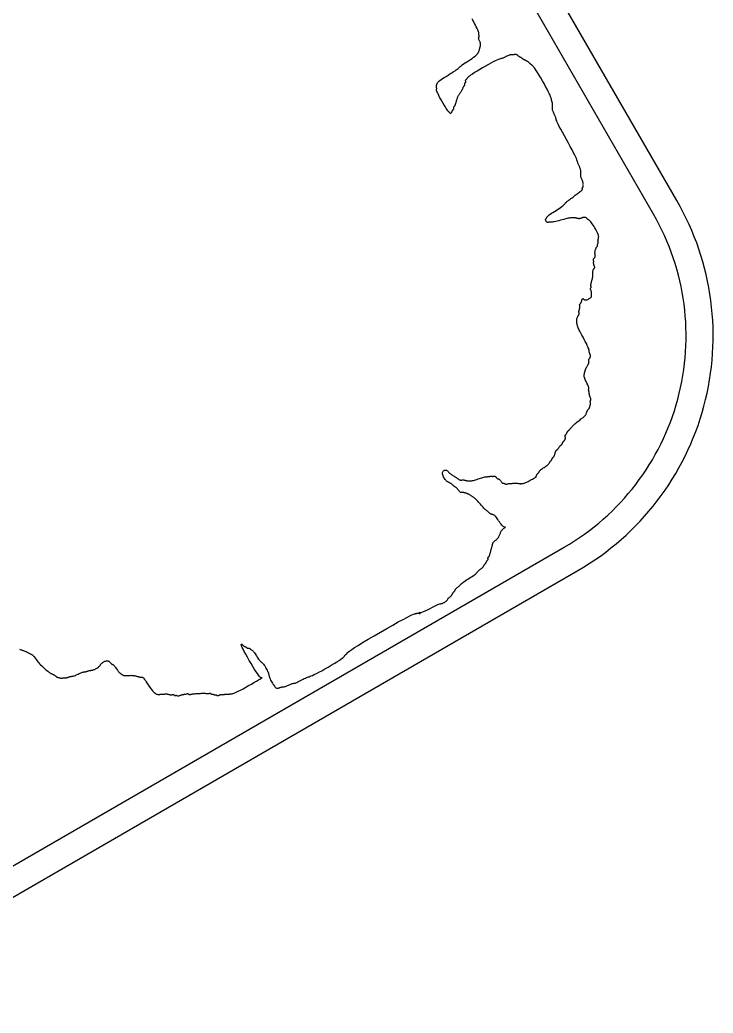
# Model space of a CAD drawing. Header units: metres. Extents: x 99558 to 100592, y 49739 to 50255.
# Drawn here: x 100039.869 to 100042.43, y 50038.74 to 50042.408 of the extents above; entities that cross this region are included whole.
import ezdxf

# ---------------------------------------------------------------- set-up
doc = ezdxf.new("R2010")
doc.units = ezdxf.units.M
doc.header["$MEASUREMENT"] = 0
doc.layers.add('Vegetation', color=100, linetype='Continuous')
doc.layers.add('Walkway', color=96, linetype='Continuous')

# ---------------------------------------------------------------- blocks, each defined once
blk = doc.blocks.new('TREE-01')
for points in [[(5.23, -68.18), (5.32, -68.31), (5.56, -68.41), (5.92, -68.49), (6.37, -68.54), (6.86, -68.58), (7.37, -68.6), (7.86, -68.63), (8.3, -68.65), (8.66, -68.68), (8.94, -68.71), (9.16, -68.74), (9.34, -68.78), (9.47, -68.82), (9.58, -68.86), (9.67, -68.89), (9.77, -68.92), (9.87, -68.94), (9.99, -68.95), (10.11, -68.96), (10.24, -68.97), (10.36, -68.96), (10.48, -68.95), (10.6, -68.94), (10.7, -68.92), (10.8, -68.89), (10.88, -68.86), (10.96, -68.82), (11.03, -68.78), (11.1, -68.74), (11.16, -68.71), (11.23, -68.68), (11.3, -68.65), (11.38, -68.63), (11.46, -68.61), (11.55, -68.59), (11.64, -68.58), (11.72, -68.57), (11.81, -68.56), (11.89, -68.54), (11.97, -68.52), (12.04, -68.49), (12.11, -68.46), (12.17, -68.42), (12.23, -68.38), (12.28, -68.35), (12.34, -68.31), (12.39, -68.28), (12.44, -68.25), (12.49, -68.23), (12.54, -68.21), (12.59, -68.2), (12.64, -68.18), (12.69, -68.17), (12.74, -68.16), (12.79, -68.14), (12.84, -68.12), (12.89, -68.09), (12.94, -68.06), (12.99, -68.02), (13.05, -67.98), (13.1, -67.95), (13.17, -67.91), (13.23, -67.88), (13.3, -67.85), (13.38, -67.83), (13.47, -67.81), (13.55, -67.8), (13.65, -67.78), (13.74, -67.77), (13.84, -67.76), (13.94, -67.74), (14.04, -67.72), (14.14, -67.69), (14.24, -67.66), (14.36, -67.62), (14.49, -67.58), (14.64, -67.55), (14.81, -67.51), (15.01, -67.48), (15.24, -67.45), (15.51, -67.43), (15.8, -67.41), (16.11, -67.4), (16.43, -67.38), (16.75, -67.37), (17.05, -67.36), (17.33, -67.34), (17.57, -67.32), (17.78, -67.29), (17.94, -67.26), (18.08, -67.22), (18.2, -67.18), (18.3, -67.15), (18.39, -67.11), (18.48, -67.08), (18.57, -67.05), (18.68, -67.03), (18.79, -67.01), (18.92, -67), (19.04, -66.98), (19.16, -66.97), (19.29, -66.96), (19.4, -66.94), (19.51, -66.92), (19.6, -66.89), (19.68, -66.86), (19.76, -66.82), (19.82, -66.78), (19.88, -66.75), (19.94, -66.71), (19.99, -66.68), (20.04, -66.65), (20.09, -66.63), (20.14, -66.61), (20.19, -66.6), (20.24, -66.58), (20.29, -66.57), (20.34, -66.56), (20.39, -66.54), (20.44, -66.52), (20.49, -66.49), (20.54, -66.46), (20.59, -66.42), (20.64, -66.38), (20.69, -66.35), (20.74, -66.31), (20.79, -66.28), (20.84, -66.25), (20.89, -66.23), (20.94, -66.21), (20.99, -66.2), (21.03, -66.18), (21.08, -66.17), (21.11, -66.16), (21.15, -66.14), (21.17, -66.12), (21.2, -66.09), (21.21, -66.06), (21.23, -66.02), (21.24, -65.98), (21.25, -65.95), (21.27, -65.91), (21.29, -65.88), (21.31, -65.85), (21.34, -65.83), (21.37, -65.81), (21.41, -65.8), (21.45, -65.78), (21.5, -65.77), (21.54, -65.76), (21.59, -65.74), (21.64, -65.72), (21.69, -65.69), (21.74, -65.65), (21.8, -65.61), (21.85, -65.57), (21.91, -65.51), (21.97, -65.45), (22.04, -65.39), (22.11, -65.32), (22.19, -65.24), (22.27, -65.16), (22.35, -65.07), (22.44, -64.98), (22.53, -64.9), (22.62, -64.81), (22.7, -64.73), (22.78, -64.65), (22.85, -64.58), (22.91, -64.51), (22.98, -64.45), (23.03, -64.39), (23.09, -64.34), (23.14, -64.28), (23.19, -64.23), (23.24, -64.18), (23.29, -64.13), (23.34, -64.08), (23.4, -64.04), (23.45, -63.99), (23.51, -63.95), (23.57, -63.91), (23.64, -63.88), (23.71, -63.85), (23.79, -63.83), (23.87, -63.81), (23.96, -63.8), (24.05, -63.78), (24.15, -63.77), (24.24, -63.76), (24.34, -63.74), (24.44, -63.72), (24.54, -63.69), (24.64, -63.65), (24.74, -63.61), (24.84, -63.57), (24.94, -63.51), (25.04, -63.45), (25.14, -63.39), (25.24, -63.32), (25.34, -63.24), (25.44, -63.16), (25.55, -63.07), (25.65, -62.99), (25.76, -62.91), (25.87, -62.84), (25.99, -62.77), (26.11, -62.72), (26.24, -62.67), (26.37, -62.64), (26.49, -62.62), (26.61, -62.6), (26.72, -62.59), (26.81, -62.59), (26.87, -62.58), (26.91, -62.58), (26.92, -62.58), (26.91, -62.58), (26.87, -62.56), (26.82, -62.53), (26.76, -62.47), (26.7, -62.39), (26.63, -62.27), (26.58, -62.12), (26.53, -61.92), (26.5, -61.69), (26.47, -61.44), (26.45, -61.18), (26.44, -60.91), (26.42, -60.65), (26.4, -60.4), (26.38, -60.18), (26.35, -60), (26.32, -59.85), (26.28, -59.73), (26.24, -59.64), (26.19, -59.56), (26.14, -59.49), (26.09, -59.44), (26.04, -59.39), (25.99, -59.34), (25.95, -59.29), (25.9, -59.24), (25.85, -59.19), (25.81, -59.14), (25.77, -59.09), (25.74, -59.04), (25.71, -58.99), (25.69, -58.94), (25.67, -58.88), (25.66, -58.83), (25.64, -58.78), (25.63, -58.72), (25.62, -58.66), (25.6, -58.59), (25.58, -58.52), (25.55, -58.44), (25.52, -58.35), (25.48, -58.26), (25.44, -58.14), (25.39, -58.02), (25.34, -57.87), (25.29, -57.71), (25.24, -57.52), (25.19, -57.31), (25.14, -57.08), (25.09, -56.83), (25.04, -56.59), (24.99, -56.34), (24.94, -56.09), (24.89, -55.86), (24.84, -55.65), (24.79, -55.46), (24.74, -55.3), (24.69, -55.15), (24.64, -55.02), (24.59, -54.9), (24.54, -54.79), (24.49, -54.69), (24.44, -54.59), (24.39, -54.49), (24.34, -54.39), (24.29, -54.29), (24.24, -54.2), (24.19, -54.1), (24.14, -54.01), (24.09, -53.93), (24.04, -53.85), (23.99, -53.78), (23.94, -53.72), (23.89, -53.65), (23.84, -53.6), (23.79, -53.54), (23.74, -53.49), (23.69, -53.44), (23.64, -53.39), (23.59, -53.34), (23.54, -53.29), (23.49, -53.24), (23.44, -53.2), (23.39, -53.15), (23.34, -53.12), (23.29, -53.08), (23.24, -53.05), (23.19, -53.03), (23.14, -53.01), (23.1, -52.99), (23.05, -52.97), (23.01, -52.94), (22.97, -52.9), (22.94, -52.85), (22.91, -52.79), (22.89, -52.7), (22.87, -52.6), (22.86, -52.5), (22.84, -52.38), (22.83, -52.26), (22.82, -52.14), (22.8, -52.03), (22.78, -51.92), (22.75, -51.83), (22.72, -51.74), (22.68, -51.67), (22.64, -51.6), (22.61, -51.54), (22.57, -51.49), (22.54, -51.44), (22.51, -51.39), (22.49, -51.34), (22.47, -51.29), (22.45, -51.23), (22.44, -51.18), (22.43, -51.12), (22.42, -51.06), (22.4, -50.99), (22.38, -50.92), (22.35, -50.84), (22.31, -50.76), (22.28, -50.68), (22.23, -50.59), (22.19, -50.5), (22.14, -50.42), (22.09, -50.33), (22.04, -50.25), (21.99, -50.18), (21.94, -50.11), (21.9, -50.04), (21.85, -49.96), (21.81, -49.88), (21.77, -49.78), (21.74, -49.66), (21.71, -49.52), (21.69, -49.36), (21.67, -49.18), (21.67, -48.99), (21.68, -48.8), (21.69, -48.61), (21.73, -48.43), (21.78, -48.26), (21.84, -48.12), (21.93, -48.01), (22.02, -47.93), (22.13, -47.88), (22.24, -47.85), (22.35, -47.84), (22.46, -47.85), (22.56, -47.88), (22.64, -47.92), (22.71, -47.98), (22.76, -48.04), (22.8, -48.12), (22.83, -48.21), (22.85, -48.3), (22.87, -48.39), (22.89, -48.49), (22.91, -48.59), (22.94, -48.69), (22.97, -48.79), (23.01, -48.89), (23.05, -48.99), (23.1, -49.09), (23.14, -49.19), (23.19, -49.29), (23.24, -49.39), (23.29, -49.49), (23.34, -49.59), (23.39, -49.69), (23.44, -49.79), (23.49, -49.89), (23.54, -49.99), (23.59, -50.09), (23.64, -50.19), (23.69, -50.29), (23.74, -50.39), (23.79, -50.48), (23.84, -50.57), (23.89, -50.66), (23.94, -50.73), (23.99, -50.8), (24.04, -50.85), (24.09, -50.9), (24.14, -50.93), (24.19, -50.96), (24.24, -50.98), (24.29, -51), (24.34, -51.01), (24.39, -51.03), (24.44, -51.05), (24.49, -51.08), (24.54, -51.12), (24.59, -51.15), (24.64, -51.2), (24.69, -51.24), (24.74, -51.29), (24.79, -51.34), (24.84, -51.39), (24.89, -51.44), (24.94, -51.49), (25, -51.54), (25.05, -51.59), (25.11, -51.64), (25.17, -51.69), (25.24, -51.74), (25.31, -51.79), (25.39, -51.84), (25.48, -51.89), (25.57, -51.94), (25.69, -51.99), (25.81, -52.04), (25.96, -52.09), (26.12, -52.14), (26.31, -52.19), (26.52, -52.24), (26.75, -52.29), (26.99, -52.34), (27.24, -52.39), (27.48, -52.44), (27.71, -52.49), (27.92, -52.54), (28.11, -52.59), (28.27, -52.64), (28.4, -52.69), (28.51, -52.73), (28.6, -52.78), (28.68, -52.82), (28.74, -52.86), (28.8, -52.89), (28.85, -52.92), (28.9, -52.94), (28.95, -52.96), (29, -52.97), (29.05, -52.99), (29.1, -53), (29.15, -53.01), (29.2, -53.03), (29.25, -53.05), (29.3, -53.08), (29.35, -53.11), (29.4, -53.15), (29.45, -53.19), (29.5, -53.22), (29.55, -53.26), (29.6, -53.29), (29.65, -53.32), (29.7, -53.34), (29.75, -53.36), (29.79, -53.38), (29.84, -53.4), (29.88, -53.42), (29.92, -53.44), (29.95, -53.48), (29.98, -53.52), (30, -53.58), (30.02, -53.64), (30.03, -53.71), (30.05, -53.79), (30.06, -53.86), (30.07, -53.93), (30.09, -54), (30.11, -54.05), (30.14, -54.1), (30.17, -54.13), (30.21, -54.16), (30.25, -54.2), (30.28, -54.23), (30.32, -54.27), (30.35, -54.32), (30.38, -54.39), (30.4, -54.47), (30.42, -54.57), (30.43, -54.67), (30.45, -54.79), (30.46, -54.9), (30.47, -55.01), (30.49, -55.1), (30.51, -55.19), (30.54, -55.25), (30.57, -55.3), (30.61, -55.34), (30.65, -55.37), (30.68, -55.39), (30.72, -55.41), (30.75, -55.43), (30.78, -55.45), (30.8, -55.48), (30.82, -55.51), (30.83, -55.55), (30.85, -55.59), (30.86, -55.62), (30.87, -55.66), (30.89, -55.69), (30.91, -55.72), (30.94, -55.74), (30.98, -55.76), (31.02, -55.77), (31.06, -55.79), (31.12, -55.8), (31.18, -55.81), (31.24, -55.83), (31.31, -55.85), (31.39, -55.88), (31.48, -55.91), (31.56, -55.95), (31.66, -55.99), (31.75, -56.04), (31.85, -56.09), (31.95, -56.14), (32.05, -56.19), (32.15, -56.24), (32.25, -56.29), (32.34, -56.34), (32.44, -56.39), (32.53, -56.44), (32.62, -56.49), (32.7, -56.54), (32.78, -56.59), (32.85, -56.64), (32.92, -56.69), (32.99, -56.74), (33.05, -56.79), (33.11, -56.84), (33.18, -56.89), (33.24, -56.94), (33.31, -56.99), (33.39, -57.04), (33.48, -57.08), (33.58, -57.13), (33.69, -57.18), (33.82, -57.22), (33.96, -57.26), (34.13, -57.29), (34.32, -57.32), (34.53, -57.34), (34.76, -57.36), (34.99, -57.37), (35.23, -57.38), (35.47, -57.38), (35.68, -57.38), (35.88, -57.39), (36.05, -57.39), (36.18, -57.39), (36.28, -57.38), (36.36, -57.38), (36.41, -57.38), (36.45, -57.37), (36.47, -57.36), (36.49, -57.34), (36.52, -57.32), (36.54, -57.29), (36.58, -57.26), (36.62, -57.22), (36.66, -57.19), (36.7, -57.15), (36.75, -57.11), (36.8, -57.08), (36.85, -57.05), (36.9, -57.03), (36.95, -57.01), (37, -57), (37.05, -56.99), (37.1, -56.97), (37.15, -56.96), (37.2, -56.94), (37.25, -56.92), (37.3, -56.89), (37.35, -56.86), (37.41, -56.82), (37.48, -56.79), (37.57, -56.75), (37.66, -56.71), (37.78, -56.68), (37.92, -56.65), (38.08, -56.63), (38.26, -56.61), (38.45, -56.6), (38.65, -56.59), (38.85, -56.57), (39.04, -56.56), (39.22, -56.54), (39.38, -56.52), (39.52, -56.49), (39.64, -56.46), (39.74, -56.42), (39.82, -56.39), (39.89, -56.35), (39.95, -56.31), (40, -56.28), (40.05, -56.25), (40.1, -56.23), (40.15, -56.21), (40.2, -56.2), (40.25, -56.19), (40.3, -56.17), (40.35, -56.16), (40.4, -56.14), (40.45, -56.12), (40.5, -56.09), (40.55, -56.06), (40.6, -56.02), (40.65, -55.99), (40.7, -55.95), (40.75, -55.91), (40.8, -55.88), (40.85, -55.85), (40.9, -55.83), (40.95, -55.81), (41, -55.8), (41.05, -55.79), (41.1, -55.77), (41.15, -55.76), (41.2, -55.74), (41.25, -55.72), (41.3, -55.69), (41.35, -55.66), (41.4, -55.62), (41.45, -55.58), (41.5, -55.53), (41.55, -55.49), (41.6, -55.44), (41.65, -55.39), (41.7, -55.34), (41.75, -55.29), (41.8, -55.24), (41.85, -55.19), (41.9, -55.15), (41.95, -55.11), (42, -55.08), (42.05, -55.05), (42.1, -55.03), (42.15, -55.01), (42.21, -55), (42.26, -54.99), (42.32, -54.97), (42.38, -54.96), (42.45, -54.94), (42.52, -54.92), (42.6, -54.89), (42.68, -54.86), (42.77, -54.82), (42.85, -54.79), (42.94, -54.75), (43.03, -54.71), (43.11, -54.68), (43.19, -54.65), (43.26, -54.63), (43.33, -54.61), (43.39, -54.6), (43.45, -54.59), (43.5, -54.57), (43.55, -54.56), (43.6, -54.54), (43.65, -54.52), (43.7, -54.49), (43.75, -54.46), (43.8, -54.42), (43.85, -54.39), (43.9, -54.35), (43.95, -54.31), (44, -54.28), (44.05, -54.25), (44.1, -54.23), (44.15, -54.21), (44.2, -54.2), (44.25, -54.19), (44.3, -54.17), (44.35, -54.16), (44.4, -54.14), (44.45, -54.12), (44.5, -54.09), (44.55, -54.06), (44.6, -54.02), (44.65, -53.98), (44.69, -53.93), (44.73, -53.89), (44.76, -53.84), (44.79, -53.79), (44.81, -53.74), (44.83, -53.69), (44.84, -53.64), (44.85, -53.6), (44.87, -53.55), (44.88, -53.52), (44.9, -53.48), (44.92, -53.45), (44.95, -53.43), (44.98, -53.41), (45.02, -53.4), (45.06, -53.39), (45.11, -53.37), (45.16, -53.36), (45.2, -53.34), (45.25, -53.32), (45.3, -53.29), (45.35, -53.26), (45.4, -53.22), (45.45, -53.19), (45.5, -53.15), (45.55, -53.11), (45.6, -53.08), (45.65, -53.05), (45.71, -53.03), (45.76, -53.01), (45.81, -53), (45.86, -52.99), (45.92, -52.97), (45.98, -52.96), (46.05, -52.94), (46.12, -52.92), (46.2, -52.89), (46.29, -52.86), (46.39, -52.82), (46.5, -52.78), (46.62, -52.73), (46.77, -52.69), (46.93, -52.64), (47.12, -52.59), (47.33, -52.54), (47.56, -52.49), (47.81, -52.44), (48.06, -52.4), (48.31, -52.35), (48.55, -52.32), (48.78, -52.28), (48.99, -52.25), (49.18, -52.23), (49.34, -52.21), (49.49, -52.2), (49.62, -52.18), (49.74, -52.16), (49.85, -52.13), (49.96, -52.1), (50.06, -52.05), (50.16, -52), (50.26, -51.93), (50.35, -51.86), (50.45, -51.79), (50.54, -51.71), (50.63, -51.64), (50.71, -51.58), (50.79, -51.52), (50.86, -51.48), (50.93, -51.44), (50.99, -51.42), (51.05, -51.4), (51.1, -51.38), (51.16, -51.36), (51.21, -51.34), (51.26, -51.32), (51.31, -51.29), (51.36, -51.26), (51.41, -51.22), (51.46, -51.18), (51.51, -51.13), (51.56, -51.09), (51.61, -51.04), (51.66, -50.99), (51.71, -50.94), (51.76, -50.89), (51.8, -50.84), (51.85, -50.79), (51.89, -50.74), (51.93, -50.69), (51.96, -50.64), (51.99, -50.59), (52.01, -50.54), (52.03, -50.49), (52.05, -50.44), (52.06, -50.4), (52.07, -50.35), (52.09, -50.32), (52.1, -50.28), (52.13, -50.25), (52.15, -50.23), (52.19, -50.21), (52.22, -50.2), (52.26, -50.18), (52.3, -50.16), (52.33, -50.13), (52.36, -50.1), (52.39, -50.05), (52.41, -50), (52.43, -49.93), (52.45, -49.86), (52.46, -49.77), (52.47, -49.68), (52.49, -49.59), (52.5, -49.49), (52.53, -49.39), (52.55, -49.29), (52.59, -49.19), (52.62, -49.09), (52.66, -49), (52.7, -48.9), (52.73, -48.82), (52.76, -48.73), (52.79, -48.66), (52.81, -48.58), (52.83, -48.52), (52.85, -48.46), (52.86, -48.41), (52.87, -48.36), (52.89, -48.32), (52.9, -48.28), (52.93, -48.26), (52.95, -48.23), (52.99, -48.21), (53.02, -48.18), (53.06, -48.15), (53.1, -48.09), (53.13, -48.02), (53.16, -47.92), (53.19, -47.79), (53.21, -47.62), (53.23, -47.43), (53.25, -47.21), (53.26, -46.98), (53.27, -46.75), (53.29, -46.52), (53.3, -46.31), (53.33, -46.12), (53.35, -45.96), (53.39, -45.83), (53.43, -45.72), (53.47, -45.63), (53.51, -45.56), (53.56, -45.49), (53.61, -45.44), (53.66, -45.39), (53.71, -45.34), (53.76, -45.29), (53.81, -45.24), (53.86, -45.19), (53.91, -45.14), (53.96, -45.09), (54.01, -45.04), (54.06, -44.99), (54.11, -44.94), (54.16, -44.89), (54.21, -44.84), (54.27, -44.79), (54.33, -44.74), (54.39, -44.69), (54.45, -44.64), (54.53, -44.59), (54.6, -44.54), (54.69, -44.49), (54.77, -44.44), (54.86, -44.39), (54.95, -44.34), (55.03, -44.29), (55.12, -44.24), (55.19, -44.19), (55.27, -44.14), (55.33, -44.09), (55.39, -44.04), (55.44, -43.99), (55.49, -43.94), (55.53, -43.89), (55.57, -43.84), (55.59, -43.79), (55.62, -43.74), (55.63, -43.69), (55.65, -43.64), (55.66, -43.6), (55.67, -43.56), (55.69, -43.52), (55.7, -43.48), (55.73, -43.46), (55.76, -43.43), (55.79, -43.42), (55.83, -43.4), (55.87, -43.39), (55.91, -43.38), (55.96, -43.36), (56.01, -43.35), (56.06, -43.32), (56.11, -43.3), (56.16, -43.26), (56.21, -43.22), (56.25, -43.17), (56.29, -43.12), (56.33, -43.06), (56.37, -43), (56.39, -42.92), (56.42, -42.85), (56.43, -42.76), (56.45, -42.68), (56.46, -42.59), (56.47, -42.5), (56.49, -42.42), (56.51, -42.33), (56.53, -42.26), (56.56, -42.18), (56.59, -42.11), (56.62, -42.02), (56.66, -41.91), (56.7, -41.77), (56.73, -41.58), (56.77, -41.35), (56.79, -41.06), (56.82, -40.7), (56.83, -40.29), (56.85, -39.85), (56.86, -39.39), (56.87, -38.93), (56.89, -38.49), (56.91, -38.08), (56.93, -37.73), (56.96, -37.43), (56.99, -37.2), (57.02, -37.02), (57.06, -36.88), (57.1, -36.78), (57.13, -36.7), (57.17, -36.64), (57.19, -36.59), (57.22, -36.54), (57.24, -36.49), (57.25, -36.44), (57.27, -36.38), (57.29, -36.33), (57.32, -36.26), (57.35, -36.2), (57.39, -36.13), (57.45, -36.05), (57.52, -35.97), (57.59, -35.88), (57.67, -35.8), (57.75, -35.72), (57.84, -35.65), (57.92, -35.58), (57.99, -35.53), (58.07, -35.48), (58.13, -35.45), (58.19, -35.42), (58.25, -35.4), (58.29, -35.38), (58.33, -35.37), (58.37, -35.35), (58.4, -35.33), (58.42, -35.3), (58.43, -35.26), (58.45, -35.23), (58.46, -35.18), (58.47, -35.14), (58.49, -35.09), (58.51, -35.04), (58.53, -34.99), (58.56, -34.94), (58.59, -34.89), (58.63, -34.84), (58.67, -34.79), (58.72, -34.74), (58.76, -34.69), (58.81, -34.64), (58.86, -34.59), (58.91, -34.54), (58.96, -34.49), (59.01, -34.44), (59.05, -34.39), (59.1, -34.34), (59.13, -34.29), (59.17, -34.24), (59.2, -34.19), (59.22, -34.14), (59.24, -34.09), (59.25, -34.05), (59.26, -34), (59.28, -33.96), (59.29, -33.92), (59.31, -33.89), (59.33, -33.86), (59.36, -33.84), (59.39, -33.82), (59.43, -33.81), (59.47, -33.79), (59.52, -33.78), (59.56, -33.77), (59.61, -33.75), (59.66, -33.73), (59.71, -33.7), (59.76, -33.67), (59.81, -33.63), (59.86, -33.58), (59.91, -33.54), (59.96, -33.49), (60.01, -33.44), (60.06, -33.39), (60.11, -33.34), (60.16, -33.3), (60.21, -33.25), (60.25, -33.22), (60.3, -33.19), (60.33, -33.18), (60.37, -33.18), (60.4, -33.19), (60.42, -33.23), (60.44, -33.28), (60.46, -33.34), (60.49, -33.4), (60.52, -33.47), (60.57, -33.54), (60.64, -33.6), (60.73, -33.66), (60.84, -33.7), (60.97, -33.74), (61.11, -33.76), (61.26, -33.77), (61.41, -33.77), (61.56, -33.76), (61.69, -33.75), (61.8, -33.73), (61.89, -33.7), (61.95, -33.67), (62, -33.63), (62.04, -33.58), (62.07, -33.54), (62.09, -33.49), (62.11, -33.44), (62.13, -33.39), (62.16, -33.34), (62.19, -33.29), (62.23, -33.24), (62.26, -33.19), (62.3, -33.13), (62.34, -33.07), (62.37, -33), (62.4, -32.93), (62.42, -32.85), (62.44, -32.77), (62.45, -32.68), (62.46, -32.6), (62.48, -32.52), (62.49, -32.45), (62.51, -32.38), (62.53, -32.33), (62.56, -32.28), (62.59, -32.25), (62.63, -32.22), (62.66, -32.2), (62.7, -32.18), (62.74, -32.17), (62.77, -32.15), (62.8, -32.13), (62.82, -32.1), (62.84, -32.07), (62.85, -32.03), (62.86, -31.99), (62.88, -31.94), (62.89, -31.89), (62.91, -31.84), (62.93, -31.79), (62.96, -31.74), (62.99, -31.69), (63.03, -31.64), (63.07, -31.59), (63.12, -31.54), (63.17, -31.49), (63.21, -31.44), (63.26, -31.39), (63.31, -31.34), (63.36, -31.29), (63.41, -31.24), (63.46, -31.19), (63.51, -31.14), (63.56, -31.09), (63.61, -31.04), (63.66, -30.99), (63.71, -30.94), (63.76, -30.89), (63.81, -30.84), (63.86, -30.79), (63.91, -30.73), (63.96, -30.67), (64.01, -30.6), (64.06, -30.53), (64.11, -30.45), (64.16, -30.37), (64.21, -30.28), (64.26, -30.19), (64.32, -30.11), (64.37, -30.02), (64.42, -29.94), (64.47, -29.86), (64.52, -29.79), (64.57, -29.72), (64.62, -29.66), (64.67, -29.61), (64.72, -29.56), (64.77, -29.52), (64.82, -29.49), (64.87, -29.46), (64.92, -29.44), (64.96, -29.42), (65.01, -29.4), (65.06, -29.39), (65.1, -29.37), (65.14, -29.34), (65.17, -29.31), (65.2, -29.26), (65.22, -29.21), (65.24, -29.14), (65.25, -29.07), (65.27, -28.99), (65.28, -28.9), (65.29, -28.82), (65.31, -28.74), (65.33, -28.66), (65.36, -28.59), (65.39, -28.52), (65.43, -28.46), (65.47, -28.4), (65.5, -28.35), (65.54, -28.3), (65.57, -28.25), (65.6, -28.19), (65.62, -28.15), (65.64, -28.1), (65.65, -28.05), (65.67, -28), (65.68, -27.96), (65.69, -27.92), (65.71, -27.89), (65.73, -27.86), (65.76, -27.84), (65.79, -27.82), (65.83, -27.81), (65.87, -27.8), (65.92, -27.78), (65.97, -27.77), (66.02, -27.75), (66.07, -27.73), (66.12, -27.7), (66.16, -27.67), (66.21, -27.63), (66.26, -27.59), (66.3, -27.54), (66.34, -27.49), (66.37, -27.45), (66.4, -27.4), (66.42, -27.35), (66.44, -27.29), (66.46, -27.24), (66.47, -27.19), (66.5, -27.13), (66.52, -27.07), (66.56, -27), (66.6, -26.93), (66.66, -26.85), (66.72, -26.77), (66.8, -26.69), (66.87, -26.6), (66.96, -26.52), (67.04, -26.45), (67.12, -26.38), (67.2, -26.33), (67.27, -26.28), (67.34, -26.25), (67.4, -26.22), (67.45, -26.2), (67.5, -26.19), (67.54, -26.17), (67.57, -26.15), (67.6, -26.13), (67.62, -26.1), (67.64, -26.07), (67.65, -26.03), (67.67, -26), (67.68, -25.96), (67.69, -25.92), (67.71, -25.89), (67.73, -25.86), (67.76, -25.84), (67.79, -25.82), (67.83, -25.81), (67.87, -25.8), (67.9, -25.78), (67.94, -25.77), (67.97, -25.75), (68, -25.73), (68.02, -25.7), (68.04, -25.67), (68.05, -25.63), (68.07, -25.59), (68.08, -25.54), (68.09, -25.49), (68.11, -25.45), (68.13, -25.4), (68.16, -25.35), (68.2, -25.3), (68.23, -25.25), (68.28, -25.2), (68.32, -25.15), (68.37, -25.1), (68.42, -25.05), (68.47, -25), (68.52, -24.95), (68.57, -24.89), (68.61, -24.82), (68.66, -24.74), (68.7, -24.63), (68.74, -24.5), (68.77, -24.33), (68.8, -24.13), (68.82, -23.88), (68.84, -23.61), (68.85, -23.31), (68.85, -23), (68.85, -22.69), (68.84, -22.39), (68.82, -22.11), (68.8, -21.86), (68.77, -21.66), (68.74, -21.49), (68.7, -21.36), (68.67, -21.26), (68.63, -21.17), (68.59, -21.1), (68.56, -21.05), (68.53, -21), (68.51, -20.95), (68.49, -20.9), (68.48, -20.85), (68.47, -20.8), (68.45, -20.75), (68.44, -20.7), (68.42, -20.65), (68.4, -20.6), (68.37, -20.55), (68.34, -20.5), (68.3, -20.45), (68.25, -20.41), (68.2, -20.36), (68.14, -20.33), (68.07, -20.29), (68, -20.26), (67.92, -20.24), (67.84, -20.22), (67.75, -20.21), (67.67, -20.2), (67.58, -20.18), (67.49, -20.17), (67.41, -20.15), (67.33, -20.13), (67.26, -20.1), (67.19, -20.07), (67.13, -20.03), (67.07, -19.99), (67.02, -19.94), (66.97, -19.9), (66.92, -19.85), (66.87, -19.8), (66.82, -19.75), (66.77, -19.7), (66.71, -19.65), (66.66, -19.6), (66.6, -19.55), (66.54, -19.5), (66.47, -19.45), (66.4, -19.4), (66.32, -19.35), (66.23, -19.3), (66.13, -19.24), (66.01, -19.19), (65.86, -19.13), (65.7, -19.07), (65.5, -19), (65.27, -18.93), (65, -18.85), (64.7, -18.77), (64.39, -18.69), (64.07, -18.6), (63.76, -18.51), (63.46, -18.43), (63.18, -18.34), (62.93, -18.26), (62.73, -18.19), (62.56, -18.13), (62.43, -18.07), (62.32, -18.01), (62.24, -17.97), (62.17, -17.93), (62.11, -17.89), (62.06, -17.86), (62.01, -17.84), (61.96, -17.82), (61.92, -17.81), (61.87, -17.79), (61.83, -17.77), (61.79, -17.74), (61.76, -17.71), (61.73, -17.66), (61.71, -17.61), (61.69, -17.54), (61.68, -17.47), (61.68, -17.4), (61.68, -17.32), (61.69, -17.25), (61.71, -17.19), (61.73, -17.13), (61.76, -17.09), (61.79, -17.05), (61.83, -17.03), (61.87, -17.01), (61.92, -16.99), (61.96, -16.97), (62.01, -16.95), (62.06, -16.93), (62.11, -16.9), (62.17, -16.87), (62.24, -16.84), (62.33, -16.8), (62.44, -16.76), (62.59, -16.73), (62.77, -16.69), (63, -16.67), (63.27, -16.64), (63.58, -16.63), (63.92, -16.61), (64.26, -16.6), (64.61, -16.59), (64.95, -16.57), (65.26, -16.55), (65.53, -16.53), (65.76, -16.5), (65.94, -16.47), (66.09, -16.44), (66.21, -16.4), (66.3, -16.36), (66.39, -16.33), (66.46, -16.29), (66.53, -16.27), (66.61, -16.24), (66.7, -16.23), (66.8, -16.21), (66.91, -16.2), (67.04, -16.19), (67.18, -16.17), (67.35, -16.15), (67.53, -16.13), (67.74, -16.1), (67.98, -16.07), (68.22, -16.04), (68.47, -16), (68.72, -15.96), (68.96, -15.93), (69.19, -15.89), (69.4, -15.87), (69.59, -15.84), (69.75, -15.83), (69.9, -15.81), (70.02, -15.8), (70.12, -15.79), (70.21, -15.77), (70.28, -15.75), (70.33, -15.73), (70.38, -15.7), (70.41, -15.67), (70.44, -15.64), (70.46, -15.6), (70.48, -15.56), (70.49, -15.53), (70.51, -15.49), (70.54, -15.47), (70.56, -15.44), (70.6, -15.43), (70.63, -15.41), (70.67, -15.4), (70.71, -15.39), (70.74, -15.37), (70.77, -15.35), (70.8, -15.33), (70.82, -15.3), (70.84, -15.27), (70.86, -15.23), (70.87, -15.19), (70.88, -15.15), (70.9, -15.1), (70.91, -15.05), (70.94, -15), (70.96, -14.95), (71, -14.9), (71.03, -14.84), (71.07, -14.78), (71.11, -14.72), (71.14, -14.64), (71.17, -14.56), (71.2, -14.47), (71.22, -14.36), (71.24, -14.25), (71.26, -14.12), (71.27, -14), (71.28, -13.87), (71.3, -13.75), (71.31, -13.64), (71.34, -13.53), (71.36, -13.44), (71.4, -13.35), (71.44, -13.28), (71.48, -13.21), (71.52, -13.14), (71.57, -13.07), (71.62, -13.01), (71.67, -12.93), (71.72, -12.85), (71.77, -12.77), (71.82, -12.68), (71.86, -12.58), (71.9, -12.48), (71.94, -12.37), (71.97, -12.26), (72, -12.13), (72.02, -12.01), (72.04, -11.87), (72.06, -11.74), (72.07, -11.6), (72.08, -11.46), (72.1, -11.33), (72.11, -11.19), (72.14, -11.07), (72.16, -10.94), (72.2, -10.81), (72.23, -10.65), (72.27, -10.46), (72.31, -10.21), (72.34, -9.9), (72.37, -9.5), (72.4, -9), (72.42, -8.4), (72.44, -7.71), (72.46, -6.98), (72.47, -6.21), (72.48, -5.45), (72.5, -4.72), (72.51, -4.05), (72.54, -3.47), (72.56, -3), (72.6, -2.63), (72.63, -2.35), (72.67, -2.14), (72.71, -1.97), (72.74, -1.84), (72.78, -1.72), (72.8, -1.6), (72.83, -1.47), (72.84, -1.32), (72.86, -1.17), (72.87, -1), (72.88, -0.84), (72.9, -0.68), (72.91, -0.54), (72.94, -0.4), (72.96, -0.29), (73, -0.19), (73.04, -0.1), (73.08, -0.02), (73.12, 0.05), (73.17, 0.12), (73.22, 0.19), (73.27, 0.26), (73.32, 0.34), (73.37, 0.42), (73.42, 0.51), (73.46, 0.6), (73.5, 0.68), (73.54, 0.77), (73.58, 0.85), (73.6, 0.93), (73.63, 1), (73.64, 1.07), (73.66, 1.13), (73.67, 1.2), (73.68, 1.26), (73.7, 1.32), (73.71, 1.39), (73.74, 1.46), (73.76, 1.54), (73.8, 1.64), (73.83, 1.76), (73.87, 1.92), (73.91, 2.13), (73.94, 2.39), (73.98, 2.72), (74, 3.13), (74.03, 3.62), (74.04, 4.17), (74.05, 4.77), (74.05, 5.39), (74.05, 6), (74.04, 6.59), (74.03, 7.13), (74, 7.59), (73.98, 7.97), (73.94, 8.27), (73.91, 8.5), (73.87, 8.67), (73.83, 8.79), (73.8, 8.88), (73.76, 8.94), (73.74, 8.99), (73.71, 9.04), (73.7, 9.09), (73.68, 9.15), (73.67, 9.2), (73.66, 9.26), (73.64, 9.32), (73.63, 9.39), (73.6, 9.46), (73.58, 9.54), (73.54, 9.62), (73.5, 9.71), (73.46, 9.79), (73.42, 9.88), (73.37, 9.97), (73.32, 10.05), (73.27, 10.13), (73.22, 10.2), (73.17, 10.26), (73.12, 10.33), (73.08, 10.38), (73.04, 10.44), (73, 10.49), (72.96, 10.54), (72.94, 10.59), (72.91, 10.64), (72.9, 10.69), (72.88, 10.74), (72.87, 10.79), (72.86, 10.84), (72.84, 10.89), (72.83, 10.94), (72.8, 10.99), (72.78, 11.04), (72.74, 11.09), (72.71, 11.14), (72.67, 11.19), (72.63, 11.24), (72.6, 11.29), (72.56, 11.34), (72.54, 11.39), (72.51, 11.44), (72.5, 11.49), (72.48, 11.54), (72.47, 11.59), (72.46, 11.64), (72.44, 11.69), (72.42, 11.74), (72.4, 11.79), (72.37, 11.84), (72.34, 11.89), (72.3, 11.94), (72.26, 11.98), (72.22, 12.03), (72.17, 12.06), (72.12, 12.1), (72.07, 12.13), (72.02, 12.15), (71.97, 12.17), (71.92, 12.18), (71.87, 12.19), (71.82, 12.21), (71.77, 12.22), (71.72, 12.24), (71.67, 12.26), (71.62, 12.29), (71.57, 12.32), (71.51, 12.36), (71.44, 12.39), (71.37, 12.43), (71.28, 12.47), (71.18, 12.5), (71.07, 12.53), (70.93, 12.55), (70.79, 12.57), (70.63, 12.58), (70.46, 12.59), (70.29, 12.61), (70.12, 12.62), (69.96, 12.64), (69.8, 12.66), (69.66, 12.69), (69.51, 12.72), (69.35, 12.75), (69.17, 12.79), (68.95, 12.83), (68.68, 12.87), (68.34, 12.9), (67.93, 12.93), (67.44, 12.95), (66.89, 12.96), (66.29, 12.97), (65.67, 12.98), (65.06, 12.97), (64.47, 12.96), (63.93, 12.95), (63.46, 12.93), (63.08, 12.9), (62.79, 12.87), (62.56, 12.83), (62.39, 12.79), (62.27, 12.75), (62.18, 12.72), (62.12, 12.69), (62.06, 12.66), (62.01, 12.64), (61.96, 12.62), (61.92, 12.61), (61.87, 12.59), (61.83, 12.58), (61.79, 12.57), (61.76, 12.55), (61.73, 12.53), (61.71, 12.5), (61.69, 12.47), (61.68, 12.43), (61.66, 12.39), (61.65, 12.36), (61.64, 12.32), (61.62, 12.29), (61.6, 12.26), (61.57, 12.24), (61.54, 12.22), (61.5, 12.21), (61.46, 12.19), (61.43, 12.18), (61.39, 12.17), (61.36, 12.15), (61.33, 12.13), (61.31, 12.1), (61.29, 12.07), (61.28, 12.03), (61.26, 11.99), (61.25, 11.96), (61.24, 11.92), (61.22, 11.89), (61.2, 11.86), (61.17, 11.84), (61.14, 11.82), (61.1, 11.81), (61.05, 11.79), (61.01, 11.78), (60.96, 11.77), (60.91, 11.75), (60.86, 11.73), (60.81, 11.7), (60.76, 11.66), (60.71, 11.63), (60.65, 11.58), (60.6, 11.54), (60.53, 11.49), (60.47, 11.44), (60.4, 11.39), (60.32, 11.34), (60.23, 11.29), (60.15, 11.24), (60.05, 11.19), (59.96, 11.14), (59.86, 11.09), (59.76, 11.04), (59.66, 10.99), (59.56, 10.94), (59.46, 10.89), (59.36, 10.84), (59.26, 10.78), (59.16, 10.73), (59.06, 10.66), (58.96, 10.6), (58.86, 10.53), (58.76, 10.45), (58.66, 10.37), (58.57, 10.28), (58.47, 10.19), (58.38, 10.11), (58.29, 10.02), (58.21, 9.94), (58.13, 9.86), (58.06, 9.79), (57.99, 9.72), (57.93, 9.66), (57.87, 9.61), (57.81, 9.56), (57.76, 9.52), (57.71, 9.49), (57.66, 9.46), (57.61, 9.44), (57.56, 9.42), (57.51, 9.41), (57.47, 9.39), (57.43, 9.38), (57.39, 9.37), (57.36, 9.35), (57.33, 9.33), (57.31, 9.3), (57.29, 9.27), (57.27, 9.23), (57.26, 9.19), (57.25, 9.16), (57.23, 9.12), (57.22, 9.09), (57.19, 9.06), (57.17, 9.04), (57.13, 9.02), (57.09, 9.01), (57.05, 8.99), (57.01, 8.98), (56.96, 8.97), (56.91, 8.95), (56.86, 8.93), (56.81, 8.9), (56.76, 8.87), (56.71, 8.83), (56.66, 8.79), (56.61, 8.76), (56.56, 8.72), (56.51, 8.69), (56.46, 8.66), (56.41, 8.64), (56.36, 8.64), (56.31, 8.66), (56.27, 8.71), (56.23, 8.81), (56.19, 8.96), (56.16, 9.17), (56.13, 9.46), (56.11, 9.82), (56.09, 10.25), (56.08, 10.71), (56.08, 11.19), (56.08, 11.68), (56.09, 12.14), (56.11, 12.56), (56.13, 12.93), (56.16, 13.21), (56.19, 13.43), (56.22, 13.58), (56.26, 13.69), (56.3, 13.76), (56.33, 13.81), (56.37, 13.83), (56.39, 13.86), (56.42, 13.89), (56.43, 13.92), (56.45, 13.96), (56.46, 14), (56.47, 14.05), (56.49, 14.09), (56.51, 14.14), (56.53, 14.19), (56.56, 14.24), (56.59, 14.29), (56.63, 14.34), (56.67, 14.39), (56.71, 14.44), (56.76, 14.49), (56.81, 14.54), (56.86, 14.59), (56.91, 14.64), (56.97, 14.69), (57.05, 14.74), (57.14, 14.78), (57.27, 14.83), (57.44, 14.86), (57.66, 14.9), (57.93, 14.92), (58.26, 14.95), (58.63, 14.96), (59.04, 14.98), (59.46, 14.99), (59.88, 15), (60.29, 15.02), (60.67, 15.04), (61, 15.06), (61.27, 15.09), (61.49, 15.12), (61.68, 15.15), (61.86, 15.19), (62.03, 15.23), (62.21, 15.26), (62.41, 15.3), (62.66, 15.32), (62.97, 15.35), (63.31, 15.37), (63.68, 15.38), (64.07, 15.4), (64.47, 15.42), (64.85, 15.45), (65.21, 15.48), (65.53, 15.52), (65.81, 15.58), (66.04, 15.65), (66.23, 15.72), (66.39, 15.8), (66.52, 15.88), (66.63, 15.97), (66.72, 16.05), (66.8, 16.12), (66.87, 16.2), (66.94, 16.26), (67, 16.32), (67.06, 16.38), (67.11, 16.44), (67.17, 16.49), (67.22, 16.54), (67.27, 16.59), (67.32, 16.64), (67.37, 16.69), (67.41, 16.75), (67.46, 16.81), (67.5, 16.87), (67.54, 16.95), (67.57, 17.03), (67.6, 17.12), (67.62, 17.23), (67.64, 17.34), (67.65, 17.46), (67.67, 17.58), (67.68, 17.7), (67.69, 17.81), (67.71, 17.91), (67.73, 17.99), (67.76, 18.06), (67.79, 18.11), (67.83, 18.15), (67.87, 18.17), (67.9, 18.2), (67.94, 18.22), (67.97, 18.23), (68, 18.26), (68.02, 18.29), (68.04, 18.32), (68.05, 18.36), (68.07, 18.4), (68.08, 18.44), (68.09, 18.49), (68.11, 18.54), (68.13, 18.59), (68.16, 18.64), (68.19, 18.7), (68.23, 18.77), (68.27, 18.86), (68.3, 18.97), (68.34, 19.12), (68.37, 19.3), (68.4, 19.52), (68.42, 19.8), (68.44, 20.11), (68.45, 20.44), (68.47, 20.79), (68.48, 21.14), (68.49, 21.47), (68.51, 21.78)], [(-62.08, -37.19), (-62.01, -37.29), (-61.94, -37.39), (-61.86, -37.49), (-61.78, -37.59), (-61.69, -37.69), (-61.6, -37.79), (-61.52, -37.89), (-61.43, -37.99), (-61.35, -38.09), (-61.27, -38.19), (-61.2, -38.29), (-61.13, -38.39), (-61.07, -38.49), (-61.01, -38.58), (-60.96, -38.68), (-60.9, -38.76), (-60.85, -38.85), (-60.8, -38.92), (-60.75, -39), (-60.7, -39.07), (-60.66, -39.14), (-60.61, -39.21), (-60.57, -39.29), (-60.53, -39.37), (-60.5, -39.48), (-60.47, -39.59), (-60.45, -39.73), (-60.43, -39.88), (-60.41, -40.05), (-60.39, -40.23), (-60.37, -40.43), (-60.35, -40.65), (-60.31, -40.88), (-60.27, -41.12), (-60.21, -41.38), (-60.15, -41.64), (-60.07, -41.91), (-59.99, -42.17), (-59.91, -42.43), (-59.83, -42.68), (-59.75, -42.91), (-59.67, -43.12), (-59.6, -43.31), (-59.53, -43.48), (-59.47, -43.62), (-59.41, -43.75), (-59.36, -43.86), (-59.3, -43.96), (-59.25, -44.04), (-59.2, -44.12), (-59.15, -44.2), (-59.1, -44.26), (-59.06, -44.32), (-59.01, -44.38), (-58.97, -44.44), (-58.93, -44.49), (-58.9, -44.54), (-58.87, -44.59), (-58.85, -44.64), (-58.83, -44.69), (-58.81, -44.74), (-58.8, -44.79), (-58.79, -44.84), (-58.77, -44.89), (-58.76, -44.94), (-58.74, -44.99), (-58.71, -45.04), (-58.67, -45.09), (-58.64, -45.14), (-58.59, -45.19), (-58.55, -45.24), (-58.5, -45.29), (-58.45, -45.34), (-58.4, -45.39), (-58.35, -45.44), (-58.3, -45.49), (-58.25, -45.54), (-58.2, -45.58), (-58.15, -45.62), (-58.1, -45.66), (-58.05, -45.69), (-58, -45.72), (-57.95, -45.74), (-57.9, -45.76), (-57.85, -45.78), (-57.8, -45.79), (-57.75, -45.8), (-57.7, -45.82), (-57.65, -45.83), (-57.6, -45.86), (-57.55, -45.88), (-57.5, -45.92), (-57.45, -45.95), (-57.39, -45.99), (-57.33, -46.03), (-57.27, -46.06), (-57.21, -46.09), (-57.13, -46.12), (-57.06, -46.14), (-56.97, -46.16), (-56.89, -46.18), (-56.8, -46.19), (-56.71, -46.2), (-56.63, -46.22), (-56.55, -46.23), (-56.47, -46.26), (-56.39, -46.28), (-56.32, -46.32), (-56.25, -46.35), (-56.18, -46.39), (-56.09, -46.43), (-55.99, -46.46), (-55.87, -46.49), (-55.73, -46.52), (-55.57, -46.54), (-55.39, -46.56), (-55.2, -46.58), (-55, -46.59), (-54.8, -46.6), (-54.61, -46.62), (-54.43, -46.63), (-54.27, -46.66), (-54.13, -46.68), (-54.01, -46.72), (-53.91, -46.75), (-53.82, -46.79), (-53.75, -46.83), (-53.68, -46.86), (-53.6, -46.89), (-53.53, -46.92), (-53.45, -46.94), (-53.37, -46.96), (-53.29, -46.98), (-53.2, -46.99), (-53.11, -47), (-53.03, -47.02), (-52.94, -47.03), (-52.87, -47.06), (-52.79, -47.08), (-52.72, -47.12), (-52.65, -47.15), (-52.58, -47.19), (-52.5, -47.23), (-52.42, -47.26), (-52.31, -47.29), (-52.2, -47.32), (-52.06, -47.34), (-51.92, -47.36), (-51.76, -47.37), (-51.6, -47.37), (-51.44, -47.37), (-51.28, -47.36), (-51.13, -47.34), (-51, -47.32), (-50.88, -47.29), (-50.78, -47.26), (-50.69, -47.23), (-50.61, -47.19), (-50.53, -47.15), (-50.44, -47.12), (-50.36, -47.08), (-50.26, -47.06), (-50.16, -47.03), (-50.04, -47.02), (-49.92, -47.01), (-49.8, -47.01), (-49.67, -47.01), (-49.55, -47.02), (-49.44, -47.03), (-49.33, -47.06), (-49.24, -47.08), (-49.15, -47.12), (-49.08, -47.16), (-49.02, -47.21), (-48.97, -47.26), (-48.93, -47.32), (-48.89, -47.38), (-48.86, -47.46), (-48.84, -47.53), (-48.82, -47.61), (-48.81, -47.7), (-48.8, -47.78), (-48.78, -47.86), (-48.77, -47.93), (-48.75, -48), (-48.73, -48.06), (-48.7, -48.1), (-48.67, -48.14), (-48.63, -48.17), (-48.6, -48.21), (-48.56, -48.26), (-48.52, -48.33), (-48.49, -48.41), (-48.46, -48.52), (-48.44, -48.66), (-48.42, -48.82), (-48.41, -49.01), (-48.4, -49.2), (-48.38, -49.39), (-48.37, -49.58), (-48.35, -49.76), (-48.33, -49.92), (-48.3, -50.06), (-48.27, -50.18), (-48.23, -50.27), (-48.2, -50.35), (-48.16, -50.42), (-48.12, -50.48), (-48.09, -50.54), (-48.06, -50.59), (-48.04, -50.64), (-48.02, -50.69), (-48.01, -50.74), (-47.99, -50.79), (-47.97, -50.84), (-47.94, -50.89), (-47.91, -50.94), (-47.86, -50.99), (-47.81, -51.04), (-47.74, -51.09), (-47.66, -51.14), (-47.58, -51.19), (-47.49, -51.24), (-47.39, -51.29), (-47.3, -51.34), (-47.2, -51.39), (-47.1, -51.44), (-47, -51.49), (-46.9, -51.54), (-46.8, -51.6), (-46.7, -51.65), (-46.6, -51.72), (-46.5, -51.78), (-46.4, -51.85), (-46.3, -51.93), (-46.2, -52.01), (-46.1, -52.1), (-46, -52.19), (-45.91, -52.27), (-45.82, -52.36), (-45.74, -52.44), (-45.66, -52.52), (-45.59, -52.59), (-45.52, -52.66), (-45.46, -52.72), (-45.4, -52.77), (-45.35, -52.82), (-45.3, -52.86), (-45.24, -52.89), (-45.19, -52.92), (-45.14, -52.94), (-45.1, -52.97), (-45.05, -53), (-45, -53.05), (-44.96, -53.13), (-44.92, -53.24), (-44.89, -53.39), (-44.86, -53.59), (-44.84, -53.84), (-44.82, -54.13), (-44.8, -54.46), (-44.79, -54.8), (-44.77, -55.15), (-44.74, -55.5), (-44.71, -55.82), (-44.66, -56.12), (-44.61, -56.37), (-44.54, -56.59), (-44.47, -56.76), (-44.39, -56.91), (-44.3, -57.03), (-44.22, -57.12), (-44.14, -57.2), (-44.06, -57.25), (-43.99, -57.3), (-43.92, -57.33), (-43.86, -57.36), (-43.8, -57.38), (-43.75, -57.39), (-43.69, -57.41), (-43.64, -57.43), (-43.59, -57.45), (-43.54, -57.48), (-43.49, -57.51), (-43.44, -57.55), (-43.39, -57.59), (-43.34, -57.62), (-43.29, -57.66), (-43.24, -57.69), (-43.19, -57.72), (-43.14, -57.74), (-43.09, -57.76), (-43.04, -57.77), (-42.99, -57.79), (-42.94, -57.8), (-42.89, -57.81), (-42.84, -57.83), (-42.79, -57.85), (-42.74, -57.88), (-42.69, -57.91), (-42.64, -57.95), (-42.59, -57.99), (-42.54, -58.04), (-42.49, -58.09), (-42.44, -58.14), (-42.39, -58.19), (-42.34, -58.24), (-42.29, -58.28), (-42.24, -58.33), (-42.19, -58.38), (-42.14, -58.42), (-42.09, -58.46), (-42.04, -58.49), (-41.99, -58.52), (-41.94, -58.54), (-41.89, -58.56), (-41.85, -58.57), (-41.8, -58.59), (-41.76, -58.6), (-41.72, -58.61), (-41.69, -58.63), (-41.66, -58.65), (-41.64, -58.68), (-41.62, -58.71), (-41.61, -58.75), (-41.59, -58.79), (-41.58, -58.82), (-41.57, -58.86), (-41.55, -58.89), (-41.53, -58.92), (-41.5, -58.94), (-41.47, -58.96), (-41.43, -58.97), (-41.39, -58.99), (-41.36, -59), (-41.32, -59.01), (-41.29, -59.03), (-41.26, -59.05), (-41.24, -59.08), (-41.22, -59.11), (-41.2, -59.15), (-41.18, -59.19), (-41.16, -59.22), (-41.14, -59.26), (-41.1, -59.29), (-41.06, -59.32), (-41, -59.34), (-40.94, -59.36), (-40.86, -59.37), (-40.78, -59.39), (-40.69, -59.4), (-40.59, -59.41), (-40.49, -59.43), (-40.39, -59.45), (-40.29, -59.48), (-40.19, -59.51), (-40.1, -59.55), (-40, -59.59), (-39.91, -59.62), (-39.82, -59.66), (-39.74, -59.69), (-39.66, -59.72), (-39.59, -59.74), (-39.52, -59.76), (-39.46, -59.77), (-39.41, -59.78), (-39.36, -59.8), (-39.32, -59.81), (-39.29, -59.83), (-39.26, -59.85), (-39.24, -59.88), (-39.22, -59.91), (-39.2, -59.95), (-39.19, -59.98), (-39.18, -60.02), (-39.16, -60.06), (-39.15, -60.09), (-39.12, -60.12), (-39.1, -60.14), (-39.06, -60.16), (-39.02, -60.17), (-38.97, -60.18), (-38.92, -60.2), (-38.86, -60.21), (-38.8, -60.23), (-38.72, -60.25), (-38.65, -60.28), (-38.56, -60.31), (-38.47, -60.35), (-38.37, -60.4), (-38.25, -60.45), (-38.13, -60.51), (-38, -60.58), (-37.86, -60.65), (-37.7, -60.73), (-37.54, -60.81), (-37.37, -60.9), (-37.2, -60.98), (-37.03, -61.07), (-36.87, -61.16), (-36.72, -61.24), (-36.59, -61.32), (-36.47, -61.39), (-36.37, -61.46), (-36.29, -61.51), (-36.21, -61.57), (-36.15, -61.61), (-36.09, -61.66), (-36.04, -61.69), (-35.99, -61.72), (-35.94, -61.74), (-35.89, -61.76), (-35.84, -61.77), (-35.8, -61.78), (-35.76, -61.8), (-35.72, -61.81), (-35.68, -61.83), (-35.66, -61.85), (-35.63, -61.88), (-35.62, -61.91), (-35.6, -61.95), (-35.59, -61.98), (-35.58, -62.02), (-35.56, -62.06), (-35.54, -62.09), (-35.52, -62.12), (-35.49, -62.14), (-35.46, -62.16), (-35.43, -62.17), (-35.39, -62.18), (-35.35, -62.2), (-35.32, -62.21), (-35.28, -62.23), (-35.26, -62.25), (-35.23, -62.28), (-35.22, -62.31), (-35.2, -62.35), (-35.19, -62.38), (-35.18, -62.42), (-35.16, -62.46), (-35.14, -62.49), (-35.12, -62.52), (-35.09, -62.54), (-35.06, -62.56), (-35.03, -62.57), (-34.99, -62.58), (-34.95, -62.6), (-34.92, -62.61), (-34.88, -62.63), (-34.86, -62.65), (-34.83, -62.68), (-34.81, -62.71), (-34.8, -62.75), (-34.78, -62.78), (-34.76, -62.82), (-34.73, -62.86), (-34.7, -62.89), (-34.66, -62.92), (-34.6, -62.94), (-34.53, -62.96), (-34.46, -62.97), (-34.38, -62.98), (-34.3, -63), (-34.21, -63.01), (-34.13, -63.03), (-34.06, -63.05), (-33.98, -63.08), (-33.92, -63.11), (-33.85, -63.15), (-33.8, -63.18), (-33.74, -63.22), (-33.69, -63.26), (-33.64, -63.29), (-33.59, -63.32), (-33.54, -63.34), (-33.49, -63.36), (-33.44, -63.37), (-33.39, -63.38), (-33.34, -63.4), (-33.29, -63.41), (-33.24, -63.43), (-33.19, -63.45), (-33.14, -63.48), (-33.09, -63.51), (-33.04, -63.55), (-32.99, -63.58), (-32.94, -63.62), (-32.89, -63.66), (-32.84, -63.69), (-32.79, -63.72), (-32.74, -63.74), (-32.69, -63.76), (-32.64, -63.77), (-32.59, -63.78), (-32.54, -63.8), (-32.49, -63.81), (-32.44, -63.83), (-32.39, -63.85), (-32.34, -63.88), (-32.27, -63.91), (-32.18, -63.95), (-32.06, -63.98), (-31.89, -64.02), (-31.67, -64.06), (-31.37, -64.09), (-30.99, -64.12), (-30.52, -64.14), (-29.98, -64.16), (-29.4, -64.17), (-28.8, -64.18), (-28.21, -64.18), (-27.65, -64.18), (-27.14, -64.18), (-26.72, -64.18), (-26.39, -64.18), (-26.16, -64.18), (-26.01, -64.18), (-25.93, -64.18), (-25.89, -64.17), (-25.9, -64.16), (-25.94, -64.14), (-25.98, -64.12), (-26.03, -64.09), (-26.08, -64.04), (-26.13, -63.96), (-26.18, -63.83), (-26.22, -63.65), (-26.26, -63.4), (-26.29, -63.07), (-26.32, -62.65), (-26.34, -62.13), (-26.36, -61.53), (-26.36, -60.87), (-26.37, -60.2), (-26.36, -59.53), (-26.36, -58.9), (-26.34, -58.33), (-26.32, -57.85), (-26.29, -57.48), (-26.26, -57.22), (-26.22, -57.05), (-26.18, -56.94), (-26.15, -56.9), (-26.11, -56.91), (-26.08, -56.94), (-26.05, -56.99), (-26.03, -57.04), (-26.01, -57.09), (-26, -57.14), (-25.98, -57.19), (-25.97, -57.24), (-25.96, -57.29), (-25.94, -57.34), (-25.92, -57.39), (-25.89, -57.44), (-25.86, -57.49), (-25.82, -57.54), (-25.78, -57.59), (-25.75, -57.64), (-25.71, -57.69), (-25.68, -57.74), (-25.65, -57.79), (-25.63, -57.84), (-25.61, -57.88), (-25.6, -57.93), (-25.58, -57.98), (-25.57, -58.02), (-25.56, -58.06), (-25.54, -58.09), (-25.52, -58.12), (-25.49, -58.14), (-25.46, -58.16), (-25.42, -58.17), (-25.38, -58.19), (-25.35, -58.2), (-25.31, -58.21), (-25.28, -58.23), (-25.25, -58.25), (-25.23, -58.28), (-25.21, -58.31), (-25.2, -58.35), (-25.18, -58.39), (-25.17, -58.44), (-25.16, -58.49), (-25.14, -58.54), (-25.12, -58.59), (-25.09, -58.64), (-25.06, -58.69), (-25.02, -58.75), (-24.98, -58.83), (-24.95, -58.92), (-24.91, -59.03), (-24.88, -59.16), (-24.85, -59.32), (-24.83, -59.51), (-24.81, -59.72), (-24.8, -59.95), (-24.78, -60.18), (-24.77, -60.42), (-24.76, -60.65), (-24.74, -60.86), (-24.72, -61.05), (-24.69, -61.21), (-24.66, -61.35), (-24.62, -61.47), (-24.58, -61.58), (-24.55, -61.7), (-24.51, -61.82), (-24.48, -61.96), (-24.45, -62.12), (-24.43, -62.31), (-24.41, -62.52), (-24.4, -62.75), (-24.4, -62.98), (-24.4, -63.22), (-24.41, -63.45), (-24.43, -63.66), (-24.45, -63.85), (-24.48, -64.01), (-24.51, -64.15), (-24.55, -64.27), (-24.58, -64.38), (-24.62, -64.5), (-24.66, -64.62), (-24.69, -64.76), (-24.72, -64.92), (-24.74, -65.11), (-24.75, -65.32), (-24.76, -65.55), (-24.77, -65.78), (-24.76, -66.02), (-24.75, -66.25), (-24.74, -66.46), (-24.72, -66.65), (-24.69, -66.81), (-24.65, -66.94), (-24.61, -67.05), (-24.57, -67.13), (-24.51, -67.2), (-24.45, -67.25), (-24.39, -67.29), (-24.32, -67.32), (-24.24, -67.34), (-24.16, -67.36), (-24.07, -67.37), (-23.98, -67.38), (-23.9, -67.4), (-23.81, -67.41), (-23.73, -67.43), (-23.65, -67.45), (-23.58, -67.48), (-23.51, -67.51), (-23.44, -67.55), (-23.37, -67.58), (-23.29, -67.62), (-23.2, -67.66), (-23.1, -67.69), (-22.98, -67.72), (-22.85, -67.74), (-22.7, -67.76), (-22.54, -67.77), (-22.38, -67.78), (-22.22, -67.8), (-22.06, -67.81), (-21.92, -67.83), (-21.78, -67.85), (-21.66, -67.88), (-21.56, -67.91), (-21.46, -67.95), (-21.36, -67.98), (-21.24, -68.02), (-21.12, -68.06), (-20.96, -68.09), (-20.78, -68.12), (-20.56, -68.14), (-20.32, -68.16), (-20.05, -68.17), (-19.78, -68.18), (-19.51, -68.2), (-19.24, -68.21), (-19, -68.23), (-18.78, -68.25), (-18.6, -68.28), (-18.43, -68.31), (-18.27, -68.35), (-18.09, -68.38), (-17.87, -68.42), (-17.61, -68.46), (-17.27, -68.49), (-16.85, -68.52), (-16.32, -68.54), (-15.72, -68.55), (-15.06, -68.56), (-14.39, -68.57), (-13.71, -68.56), (-13.07, -68.55), (-12.48, -68.54), (-11.98, -68.52), (-11.58, -68.49), (-11.28, -68.46), (-11.06, -68.42), (-10.91, -68.38), (-10.81, -68.35), (-10.74, -68.31), (-10.69, -68.28), (-10.64, -68.25), (-10.59, -68.23), (-10.52, -68.21), (-10.45, -68.2), (-10.38, -68.18), (-10.3, -68.17), (-10.23, -68.16), (-10.16, -68.14), (-10.11, -68.12), (-10.06, -68.09), (-9.99, -68.06), (-9.88, -68.02), (-9.69, -67.98), (-9.4, -67.95), (-8.96, -67.91), (-8.37, -67.88), (-7.57, -67.85), (-6.57, -67.83), (-5.4, -67.81), (-4.11, -67.8), (-2.77, -67.8), (-1.43, -67.8), (-0.15, -67.81), (1.03, -67.83), (2.03, -67.85), (2.82, -67.88), (3.42, -67.91), (3.86, -67.95), (4.16, -67.98), (4.35, -68.02), (4.48, -68.06), (4.56, -68.09), (4.63, -68.12), (4.72, -68.14), (4.81, -68.16), (4.91, -68.19), (5.01, -68.22), (5.1, -68.28), (5.17, -68.35), (5.22, -68.45), (5.23, -68.58)]]:
    blk.add_lwpolyline(points)

msp = doc.modelspace()

# ---------------------------------------------------------------- linework, layer by layer
at = {"layer": 'Walkway'}
for points in [[(100039.3324, 50038.8744), (100041.9304, 50040.3744, 0.414214), (100042.2965, 50041.7404), (100019.5465, 50081.1445, 0.414214), (100018.1804, 50081.5106), (100015.5824, 50080.0106, 0.414214), (100015.2163, 50078.6445), (100037.9663, 50039.2404, 0.414214)], [(100039.2824, 50038.961), (100041.8804, 50040.461, 0.414214), (100042.2099, 50041.6904), (100019.4599, 50081.0945, 0.414214), (100018.2304, 50081.424), (100015.6324, 50079.924, 0.414214), (100015.3029, 50078.6945), (100038.0529, 50039.2904, 0.414214)]]:
    msp.add_lwpolyline(points, format="xyb", close=True, dxfattribs=at)

# ---------------------------------------------------------------- block references
at = {"layer": 'Vegetation', "color": 0, "xscale": 0.02, "yscale": 0.02, "zscale": 0.02, "rotation": 30.00000000000242}
msp.add_blockref('TREE-01', (100040.5708, 50041.3492), dxfattribs=at)

doc.saveas('drawing.dxf')
